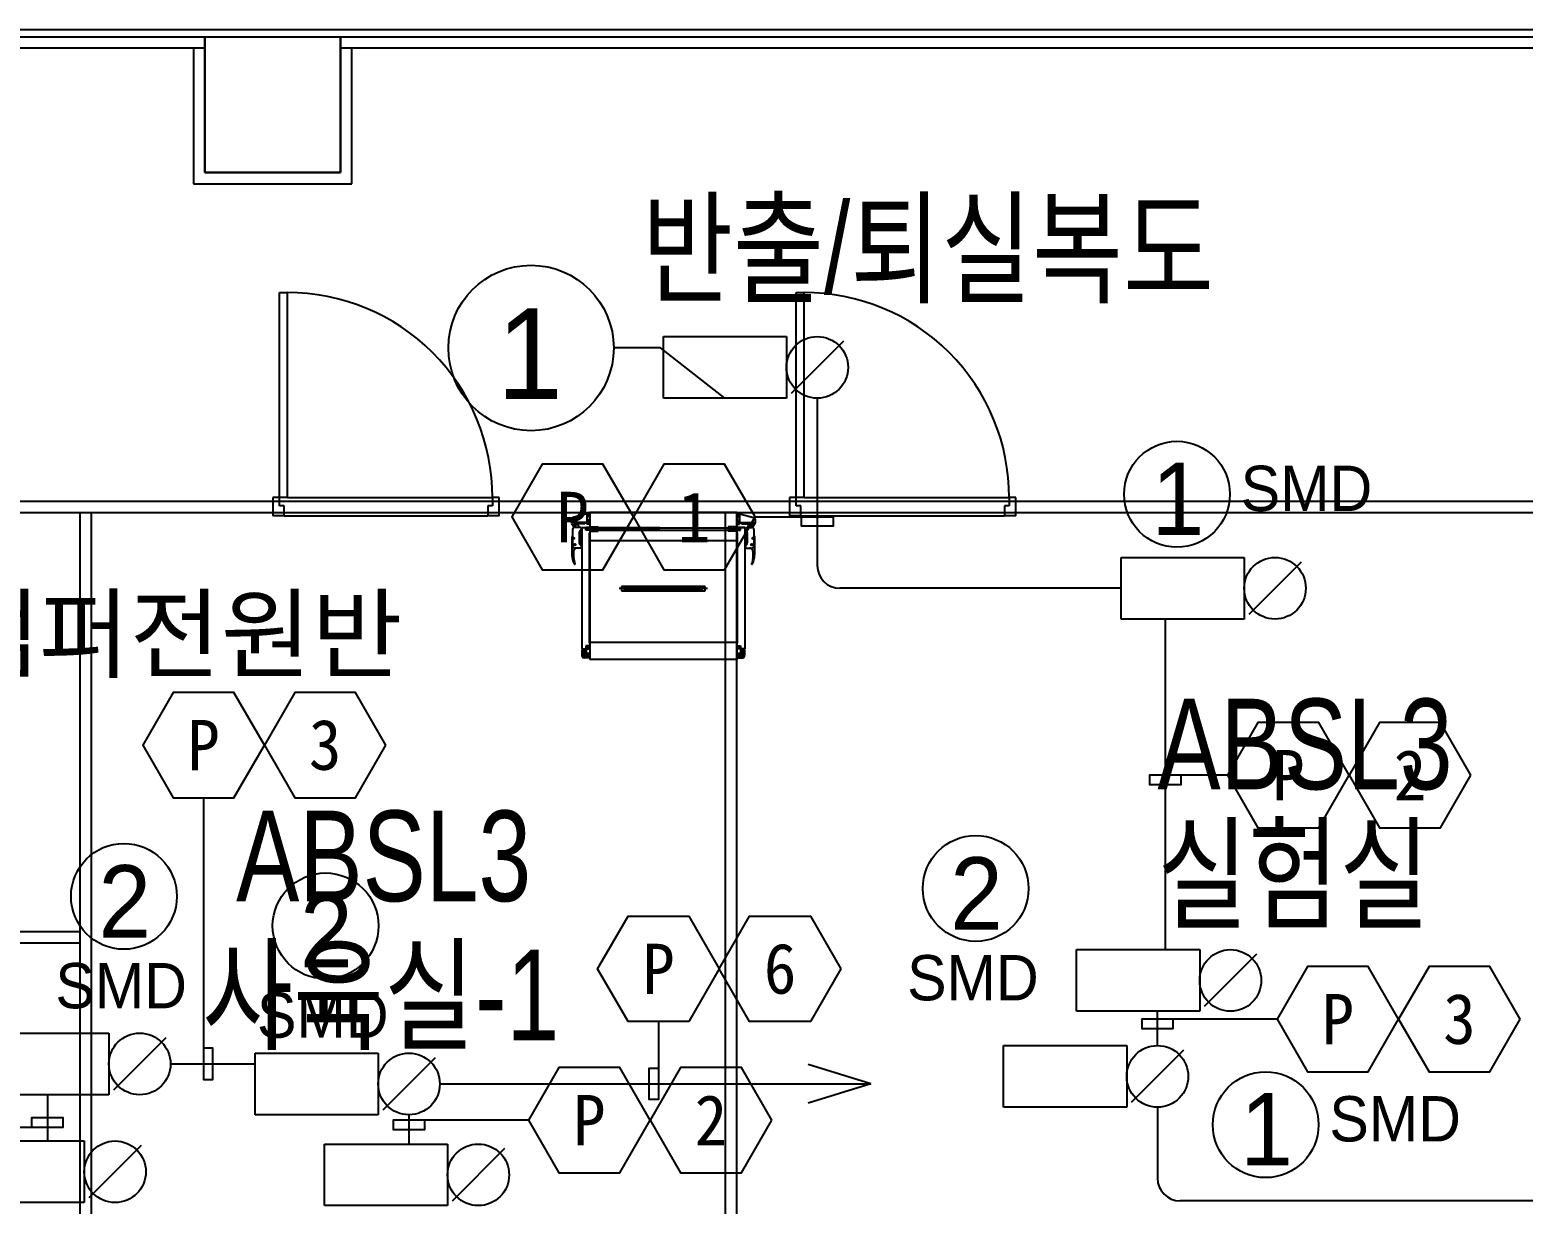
# Model space of a CAD drawing. Header units: millimetres. Extents: x 118559 to 211622, y 1329 to 63037.
# Drawn here: x 146057 to 152653, y 46740 to 51924 of the extents above; entities that cross this region are included whole.
import ezdxf
from ezdxf.enums import TextEntityAlignment as Align

# ---------------------------------------------------------------- set-up
doc = ezdxf.new("R2010")
doc.units = ezdxf.units.MM
doc.header["$LTSCALE"] = 120
for name, color, linetype in [('ARCH', 9, 'Continuous'), ('DAMPER', 2, 'Continuous'), ('fire', 2, 'Continuous'), ('fire-l', 4, 'Continuous'), ('smd-f', 2, 'Continuous')]:
    doc.layers.add(name, color=color, linetype=linetype)
doc.styles.add('GHD', font='')
doc.styles.add('ghs', font='')
doc.styles.add('TT', font='')
doc.styles.add('돋움', font='')
doc.styles.get('GHD').set_extended_font_data('Dotum')
doc.styles.get('ghs').set_extended_font_data('Dotum')
doc.styles.get('TT').set_extended_font_data('Dotum')
doc.styles.get('돋움').set_extended_font_data('DotumChe')

# ---------------------------------------------------------------- blocks, each defined once
blk = doc.blocks.new('e-22-1')
at = {"layer": 'DAMPER'}
blk.add_line((-5, 1), (-1, 1), dxfattribs=at)
at = {"layer": 'fire'}
for p, q in [((-5, -1), (-5, 1)), ((-1, 1), (-1, -1)), ((0.85, 0.85), (-0.85, -0.85)), ((-1, -1), (-5, -1))]:
    blk.add_line(p, q, dxfattribs=at)
blk.add_circle((0, 0), 1, dxfattribs=at)

msp = doc.modelspace()

# ---------------------------------------------------------------- linework, layer by layer
at = {"layer": 'ARCH', "color": 9}
for p, q in [((176080.1, 51924.2, 0), (140630.1, 51924.1, 0)), ((176080.1, 51924.2, 0), (140630.1, 51924.1, 0)), ((140630.1, 51894.2, 0), (146830.1, 51894.2, 0)), ((140630.1, 51844.2, 0), (146830.1, 51844.2, 0)), ((146780.1, 51844.2, 0), (146780.1, 51244.2, 0)), ((146830.1, 51894.2, 0), (146830.1, 51294.2, 0)), ((146830.1, 51894.2, 0), (147430.1, 51894.2, 0)), ((146830.1, 51294.2, 0), (146830.1, 51894.2, 0)), ((146830.1, 51894.2, 0), (147430.1, 51894.2, 0)), ((146830.1, 51294.2, 0), (146830.1, 51894.2, 0)), ((147430.1, 51894.2, 0), (156730.1, 51894.2, 0)), ((147430.1, 51294.2, 0), (147430.1, 51894.2, 0)), ((147430.1, 51894.2, 0), (147430.1, 51294.2, 0)), ((147430.1, 51894.2, 0), (147430.1, 51294.2, 0)), ((147430.1, 51844.2, 0), (156730.1, 51844.2, 0)), ((147480.1, 51244.2, 0), (147480.1, 51844.2, 0)), ((146830.1, 51294.2, 0), (147430.1, 51294.2, 0)), ((147430.1, 51294.2, 0), (146830.1, 51294.2, 0)), ((147430.1, 51294.2, 0), (146830.1, 51294.2, 0)), ((146780.1, 51244.2, 0), (147480.1, 51244.2, 0)), ((147159.4, 49859.2, 0), (147159.4, 50764.5, 0)), ((147159.4, 50764.5, 0), (147194.7, 50764.5, 0)), ((147194.7, 49859.2, 0), (147194.7, 50764.5, 0)), ((149441.8, 49859.2, 0), (149441.8, 50764.5, 0)), ((149441.8, 50764.5, 0), (149477, 50764.5, 0)), ((149477, 49859.2, 0), (149477, 50764.5, 0)), ((140680.1, 49844.2, 0), (146280.1, 49844.2, 0)), ((146280.1, 49844.2, 0), (159130.1, 49844.2, 0)), ((147159.4, 49859.2, 0), (147130.1, 49859.2, 0)), ((147130.1, 49859.2, 0), (147130.1, 49779.2, 0)), ((147130.1, 49844.2, 0), (147130.1, 49794.2, 0)), ((147130.1, 49844.2, 0), (147130.1, 49794.2, 0)), ((147159.4, 49823.3, 0), (147159.4, 49859.2, 0)), ((147194.7, 49859.2, 0), (147159.4, 49859.2, 0)), ((147179.9, 49823.3, 0), (147159.4, 49823.3, 0)), ((147179.9, 49779.2, 0), (147179.9, 49823.3, 0)), ((147194.7, 49859.2, 0), (148100.7, 49859.2, 0)), ((148080.2, 49823.3, 0), (148080.2, 49779.2, 0)), ((148100.7, 49823.3, 0), (148080.2, 49823.3, 0)), ((148100.7, 49823.3, 0), (148080.2, 49823.3, 0)), ((148100.7, 49859.2, 0), (148100.7, 49823.3, 0)), ((148130.1, 49859.2, 0), (148100.7, 49859.2, 0)), ((148130.1, 49779.2, 0), (148130.1, 49859.2, 0)), ((148130.1, 49794.2, 0), (148130.1, 49844.2, 0)), ((149441.8, 49859.2, 0), (149412.4, 49859.2, 0)), ((149412.4, 49859.2, 0), (149412.4, 49779.2, 0)), ((149412.4, 49844.2, 0), (149412.4, 49794.2, 0)), ((149412.4, 49844.2, 0), (149412.4, 49794.2, 0)), ((149441.8, 49823.3, 0), (149441.8, 49859.2, 0)), ((149477, 49859.2, 0), (149441.8, 49859.2, 0)), ((149462.3, 49823.3, 0), (149441.8, 49823.3, 0)), ((149462.3, 49779.2, 0), (149462.3, 49823.3, 0)), ((149477, 49859.2, 0), (150383.1, 49859.2, 0)), ((150362.6, 49823.3, 0), (150362.6, 49779.2, 0)), ((150383.1, 49823.3, 0), (150362.6, 49823.3, 0)), ((150383.1, 49823.3, 0), (150362.6, 49823.3, 0)), ((150383.1, 49859.2, 0), (150383.1, 49823.3, 0)), ((150412.4, 49859.2, 0), (150383.1, 49859.2, 0)), ((150412.4, 49779.2, 0), (150412.4, 49859.2, 0)), ((150412.4, 49794.2, 0), (150412.4, 49844.2, 0)), ((140680.1, 49794.2, 0), (159130.1, 49794.2, 0)), ((146280.1, 46244.2, 0), (146280.1, 49794.2, 0)), ((146330.1, 46244.2, 0), (146330.1, 49794.2, 0)), ((147179.9, 49779.2, 0), (147130.1, 49779.2, 0)), ((147179.9, 49779.2, 0), (148080.2, 49779.2, 0)), ((148130.1, 49779.2, 0), (148080.2, 49779.2, 0)), ((148448.9, 49764.4, 0), (148448.9, 49748.9, 0)), ((148517.8, 49748.9, 0), (148448.9, 49748.9, 0)), ((148449, 49748, 0), (148449, 49746.4, 0)), ((148449, 49745.8, 0), (148456.4, 49734.8, 0)), ((148464, 49748.9, 0), (148449.8, 49748.9, 0)), ((148517.5, 49787.6, 0), (148455.8, 49771.2, 0)), ((148464.9, 49748, 0), (148464.9, 49737.6, 0)), ((148509.3, 49744.2, 0), (148464.9, 49744.2, 0)), ((148467.5, 49739.5, 0), (148471.3, 49739.5, 0)), ((148467.5, 49728.1, 0), (148467.5, 49739.5, 0)), ((148509.3, 49748.9, 0), (148509.3, 49744.2, 0)), ((148532.4, 49778.2, 0), (148514.8, 49778.2, 0)), ((148532, 49750.8, 0), (148514.8, 49750.8, 0)), ((148517.8, 49787.6, 0), (148517.8, 49741.4, 0)), ((148520.6, 49780.1, 0), (148517.8, 49782.9, 0)), ((148520.6, 49776.3, 0), (148517.8, 49773.4, 0)), ((148529, 49760.2, 0), (148517.8, 49760.2, 0)), ((148529, 49741.4, 0), (148517.8, 49741.4, 0)), ((148529, 49787.6, 0), (148517.9, 49787.6, 0)), ((148520.7, 49752.7, 0), (148517.9, 49755.5, 0)), ((148520.7, 49748.9, 0), (148517.9, 49746.1, 0)), ((148520.6, 49780.1, 0), (148520.6, 49776.3, 0)), ((148529, 49780.1, 0), (148520.6, 49780.1, 0)), ((148529, 49776.3, 0), (148520.6, 49776.3, 0)), ((148520.7, 49752.7, 0), (148520.7, 49748.9, 0)), ((148529, 49752.7, 0), (148520.7, 49752.7, 0)), ((148529, 49748.9, 0), (148520.7, 49748.9, 0)), ((148529, 49787.6, 0), (148529, 49741.4, 0)), ((148530.1, 49794.2, 0), (148530.1, 49144.2, 0)), ((149180.1, 49794.2, 0), (148530.1, 49794.2, 0)), ((149130.1, 46194.2, 0), (149130.1, 49794.2, 0)), ((149177.7, 49778.2, 0), (149195.3, 49778.2, 0)), ((149178.1, 49750.8, 0), (149195.3, 49750.8, 0)), ((149180.1, 46194.2, 0), (149180.1, 49794.2, 0)), ((149180.1, 49794.2, 0), (149180.1, 49144.2, 0)), ((149181.1, 49787.6, 0), (149181.1, 49741.4, 0)), ((149181.1, 49787.6, 0), (149192.2, 49787.6, 0)), ((149181.1, 49780.1, 0), (149189.5, 49780.1, 0)), ((149181.1, 49776.3, 0), (149189.5, 49776.3, 0)), ((149181.1, 49760.2, 0), (149192.3, 49760.2, 0)), ((149181.1, 49752.7, 0), (149189.4, 49752.7, 0)), ((149181.1, 49748.9, 0), (149189.4, 49748.9, 0)), ((149181.1, 49741.4, 0), (149192.3, 49741.4, 0)), ((149189.4, 49752.7, 0), (149192.2, 49755.5, 0)), ((149189.4, 49752.7, 0), (149189.4, 49748.9, 0)), ((149189.4, 49748.9, 0), (149192.2, 49746.1, 0)), ((149189.5, 49780.1, 0), (149192.3, 49782.9, 0)), ((149189.5, 49780.1, 0), (149189.5, 49776.3, 0)), ((149189.5, 49776.3, 0), (149192.3, 49773.4, 0)), ((149192.3, 49787.6, 0), (149192.3, 49741.4, 0)), ((149192.3, 49748.9, 0), (149261.2, 49748.9, 0)), ((149192.6, 49787.6, 0), (149254.3, 49771.2, 0)), ((149200.8, 49748.9, 0), (149200.8, 49744.2, 0)), ((149200.8, 49744.2, 0), (149245.2, 49744.2, 0)), ((149242.6, 49739.5, 0), (149238.8, 49739.5, 0)), ((149242.6, 49728.1, 0), (149242.6, 49739.5, 0)), ((149245.2, 49748, 0), (149245.2, 49737.6, 0)), ((149246.1, 49748.9, 0), (149260.3, 49748.9, 0)), ((149261.1, 49745.8, 0), (149253.8, 49734.8, 0)), ((149261.1, 49748, 0), (149261.1, 49746.4, 0)), ((149261.2, 49764.4, 0), (149261.2, 49748.9, 0)), ((149462.3, 49779.2, 0), (149412.4, 49779.2, 0)), ((149462.3, 49779.2, 0), (150362.6, 49779.2, 0)), ((150412.4, 49779.2, 0), (150362.6, 49779.2, 0)), ((148451.7, 49687.6, 0), (148451.7, 49604.7, 0)), ((148454.5, 49718.7, 0), (148454.5, 49646, 0)), ((148455.5, 49680, 0), (148463, 49680, 0)), ((148459.3, 49683.8, 0), (148459.3, 49676.2, 0)), ((148492.3, 49728.1, 0), (148464, 49728.1, 0)), ((148481.7, 49728.1, 0), (148481.7, 49728.1, 0)), ((148494.7, 49697.9, 0), (148481.7, 49697.9, 0)), ((148483.8, 49705.5, 0), (148483.8, 49659.2, 0)), ((148485.7, 49699.8, 0), (148483.8, 49701.7, 0)), ((148485.7, 49696.1, 0), (148483.8, 49694.2, 0)), ((148485.7, 49665.9, 0), (148483.8, 49667.7, 0)), ((148485.7, 49699.8, 0), (148485.7, 49696.1, 0)), ((148492.3, 49699.8, 0), (148485.7, 49699.8, 0)), ((148492.3, 49696.1, 0), (148485.7, 49696.1, 0)), ((148492.3, 49728.1, 0), (148492.3, 49636.6, 0)), ((148495.1, 49728.1, 0), (148495.1, 49191.4, 0)), ((148495.1, 49728.1, 0), (148528.2, 49728.1, 0)), ((148513.3, 49715.1, 0), (148513.3, 49728.1, 0)), ((148528.1, 49715.1, 0), (148513.3, 49715.1, 0)), ((148529.5, 49726.9, 0), (148514.9, 49726.9, 0)), ((148514.9, 49726.9, 0), (148514.9, 49716.4, 0)), ((148514.9, 49723.7, 0), (148515, 49723.8, 0)), ((148514.9, 49723.8, 0), (148515, 49723.8, 0)), ((148514.9, 49716.4, 0), (148529.5, 49716.4, 0)), ((148515.6, 49721, 0), (148515.6, 49721.6, 0)), ((148515.6, 49721.6, 0), (148516.2, 49721.5, 0)), ((148515.6, 49721, 0), (148516.2, 49721.5, 0)), ((148516.6, 49716.2, 0), (148516.7, 49716.2, 0)), ((148516.7, 49716.2, 0), (148516.7, 49716.2, 0)), ((148519.2, 49724, 0), (148519.7, 49724.2, 0)), ((148519.5, 49723.5, 0), (148519.2, 49724, 0)), ((148519.5, 49723.5, 0), (148519.7, 49724.2, 0)), ((148522.2, 49726.5, 0), (148522.1, 49726.7, 0)), ((148522.2, 49726.5, 0), (148522.4, 49726.7, 0)), ((148522.7, 49719.7, 0), (148522.7, 49720.3, 0)), ((148522.7, 49720.3, 0), (148523.3, 49720.2, 0)), ((148522.7, 49719.7, 0), (148523.3, 49720.2, 0)), ((148523, 49718.3, 0), (148523.5, 49718.5, 0)), ((148523.3, 49717.9, 0), (148523, 49718.3, 0)), ((148523.3, 49717.9, 0), (148523.5, 49718.5, 0)), ((148524.9, 49722.7, 0), (148525.8, 49722.5, 0)), ((148525, 49721.8, 0), (148524.9, 49722.7, 0)), ((148525, 49721.8, 0), (148525.8, 49722.5, 0)), ((148526, 49726.3, 0), (148526.6, 49726.4, 0)), ((148526.3, 49725.8, 0), (148526, 49726.3, 0)), ((148526.3, 49725.8, 0), (148526.6, 49726.4, 0)), ((148570.1, 49721.2, 0), (148526.5, 49721.1, 0)), ((148528.2, 49726.9, 0), (148528.2, 49728.1, 0)), ((148528.2, 49704.6, 0), (148528.2, 49217.2, 0)), ((148529.3, 49725.2, 0), (148529.2, 49725.7, 0)), ((148529.2, 49725.7, 0), (148529.5, 49725.7, 0)), ((148529.3, 49725.2, 0), (148529.5, 49725.4, 0)), ((148529.5, 49716.4, 0), (148529.5, 49726.9, 0)), ((148567.8, 49730.6, 0), (148530.1, 49711.7, 0)), ((148530.1, 49730.6, 0), (148567.8, 49711.7, 0)), ((148530.1, 49730.6, 0), (148567.8, 49730.6, 0)), ((148530.1, 49726.3, 0), (148530.1, 49707.4, 0)), ((148530.1, 49726.3, 0), (148530.1, 49707.4, 0)), ((148530.1, 49711.7, 0), (148567.8, 49711.7, 0)), ((149180.1, 49669.2, 0), (148530.1, 49669.2, 0)), ((148567.8, 49730.6, 0), (148567.8, 49711.7, 0)), ((148567.8, 49725.9, 0), (149142.3, 49725.9, 0)), ((148840.3, 49725.9, 0), (148567.8, 49725.9, 0)), ((148567.8, 49716.3, 0), (149142.3, 49716.3, 0)), ((148840.3, 49716.3, 0), (148567.8, 49716.3, 0)), ((149140, 49721.2, 0), (149183.6, 49721.1, 0)), ((149180.1, 49730.6, 0), (149142.3, 49730.6, 0)), ((149142.3, 49730.6, 0), (149180.1, 49711.7, 0)), ((149180.1, 49730.6, 0), (149142.3, 49711.7, 0)), ((149142.3, 49730.6, 0), (149142.3, 49711.7, 0)), ((149180.1, 49711.7, 0), (149142.3, 49711.7, 0)), ((149180.1, 49726.3, 0), (149180.1, 49707.4, 0)), ((149180.7, 49726.3, 0), (149180.4, 49726.3, 0)), ((149180.6, 49725.8, 0), (149180.4, 49726, 0)), ((149180.6, 49716.4, 0), (149180.6, 49726.9, 0)), ((149180.6, 49726.9, 0), (149195.2, 49726.9, 0)), ((149180.6, 49725.8, 0), (149180.7, 49726.3, 0)), ((149195.2, 49716.4, 0), (149180.6, 49716.4, 0)), ((149215, 49728.1, 0), (149181.9, 49728.1, 0)), ((149181.9, 49726.9, 0), (149181.9, 49728.1, 0)), ((149181.9, 49704.6, 0), (149181.9, 49217.2, 0)), ((149182, 49715.1, 0), (149196.8, 49715.1, 0)), ((149182.9, 49728.1, 0), (149215, 49728.1, 0)), ((149183.6, 49726.4, 0), (149183.3, 49727.1, 0)), ((149183.9, 49726.9, 0), (149183.3, 49727.1, 0)), ((149183.6, 49726.4, 0), (149183.9, 49726.9, 0)), ((149185, 49723.3, 0), (149184.1, 49723.2, 0)), ((149184.9, 49722.4, 0), (149184.1, 49723.2, 0)), ((149184.9, 49722.4, 0), (149185, 49723.3, 0)), ((149186.6, 49718.5, 0), (149186.4, 49719.1, 0)), ((149186.9, 49718.9, 0), (149186.4, 49719.1, 0)), ((149187.2, 49720.9, 0), (149186.6, 49720.8, 0)), ((149187.1, 49720.3, 0), (149186.6, 49720.8, 0)), ((149186.6, 49718.5, 0), (149186.9, 49718.9, 0)), ((149187.1, 49720.3, 0), (149187.2, 49720.9, 0)), ((149187.7, 49727.1, 0), (149187.4, 49727.3, 0)), ((149187.7, 49727.1, 0), (149187.8, 49727.3, 0)), ((149190.4, 49724.1, 0), (149190.2, 49724.8, 0)), ((149190.7, 49724.6, 0), (149190.2, 49724.8, 0)), ((149190.4, 49724.1, 0), (149190.7, 49724.6, 0)), ((149193.2, 49716.8, 0), (149193.2, 49716.8, 0)), ((149193.3, 49716.8, 0), (149193.2, 49716.8, 0)), ((149194.3, 49722.2, 0), (149193.7, 49722.1, 0)), ((149194.2, 49721.6, 0), (149193.7, 49722.1, 0)), ((149194.2, 49721.6, 0), (149194.3, 49722.2, 0)), ((149195, 49724.3, 0), (149194.9, 49724.4, 0)), ((149195, 49724.4, 0), (149194.9, 49724.4, 0)), ((149195.2, 49726.9, 0), (149195.2, 49716.4, 0)), ((149196.8, 49715.1, 0), (149196.8, 49728.1, 0)), ((149215, 49728.1, 0), (149215, 49191.4, 0)), ((149215.4, 49697.9, 0), (149228.4, 49697.9, 0)), ((149217.8, 49728.1, 0), (149217.8, 49636.6, 0)), ((149217.8, 49728.1, 0), (149246.1, 49728.1, 0)), ((149217.8, 49699.8, 0), (149224.4, 49699.8, 0)), ((149217.8, 49696.1, 0), (149224.4, 49696.1, 0)), ((149224.4, 49699.8, 0), (149226.3, 49701.7, 0)), ((149224.4, 49699.8, 0), (149224.4, 49696.1, 0)), ((149224.4, 49696.1, 0), (149226.3, 49694.2, 0)), ((149224.4, 49665.9, 0), (149226.3, 49667.7, 0)), ((149226.3, 49705.5, 0), (149226.3, 49659.2, 0)), ((149228.5, 49728.1, 0), (149228.5, 49728.1, 0)), ((149254.6, 49680, 0), (149247.1, 49680, 0)), ((149250.8, 49683.8, 0), (149250.8, 49676.2, 0)), ((149255.6, 49718.7, 0), (149255.6, 49646, 0)), ((149258.4, 49687.6, 0), (149258.4, 49604.7, 0)), ((148458.3, 49651.7, 0), (148469.7, 49651.7, 0)), ((148464, 49657.4, 0), (148464, 49646, 0)), ((148492.3, 49636.6, 0), (148464, 49636.6, 0)), ((148494.7, 49664, 0), (148481.7, 49664, 0)), ((148485.7, 49662.1, 0), (148483.8, 49660.2, 0)), ((148485.7, 49665.9, 0), (148485.7, 49662.1, 0)), ((148492.3, 49665.9, 0), (148485.7, 49665.9, 0)), ((148492.3, 49662.1, 0), (148485.7, 49662.1, 0)), ((149215.4, 49664, 0), (149228.4, 49664, 0)), ((149217.8, 49665.9, 0), (149224.4, 49665.9, 0)), ((149217.8, 49662.1, 0), (149224.4, 49662.1, 0)), ((149217.8, 49636.6, 0), (149246.1, 49636.6, 0)), ((149224.4, 49665.9, 0), (149224.4, 49662.1, 0)), ((149224.4, 49662.1, 0), (149226.3, 49660.2, 0)), ((149251.8, 49651.7, 0), (149240.5, 49651.7, 0)), ((149246.1, 49657.4, 0), (149246.1, 49646, 0)), ((148459.4, 49587.7, 0), (148462.4, 49572.7, 0)), ((148462, 49566.6, 0), (148461.5, 49566.7, 0)), ((148462.4, 49572.7, 0), (148463.1, 49567.6, 0)), ((149247.7, 49572.7, 0), (149247, 49567.6, 0)), ((149250.7, 49587.7, 0), (149247.7, 49572.7, 0)), ((149248.2, 49566.6, 0), (149248.6, 49566.7, 0)), ((149050.5, 49457.5, 0), (148659.6, 49457.5, 0)), ((149039.9, 49466.8, 0), (148670.2, 49466.8, 0)), ((148670.2, 49466.8, 0), (148670.2, 49448.3, 0)), ((148670.2, 49448.3, 0), (149039.9, 49448.3, 0)), ((148683.1, 49466.8, 0), (148683.1, 49448.3, 0)), ((149023.8, 49463.6, 0), (148686.3, 49463.6, 0)), ((148686.3, 49463.6, 0), (148686.3, 49451.5, 0)), ((148686.3, 49451.5, 0), (149023.8, 49451.5, 0)), ((149023.8, 49451.5, 0), (149023.8, 49463.6, 0)), ((149027, 49448.3, 0), (149027, 49466.8, 0)), ((149039.9, 49448.3, 0), (149039.9, 49466.8, 0)), ((149180.1, 49219.2, 0), (148530.1, 49219.2, 0)), ((148517.3, 49182.8, 0), (148493.2, 49182.8, 0)), ((148503.1, 49162, 0), (148494.6, 49162, 0)), ((148495.1, 49191.4, 0), (148528.2, 49191.4, 0)), ((148495.6, 49187.5, 0), (148495.6, 49162, 0)), ((148511.6, 49190.4, 0), (148498.4, 49190.4, 0)), ((148511.6, 49176.2, 0), (148498.4, 49176.2, 0)), ((148499.4, 49176.2, 0), (148509.7, 49176.2, 0)), ((148502.7, 49182.8, 0), (148500.3, 49180.9, 0)), ((148509.7, 49180.9, 0), (148500.3, 49180.9, 0)), ((148500.3, 49176.2, 0), (148500.3, 49180.9, 0)), ((148510.7, 49176.2, 0), (148500.3, 49176.2, 0)), ((148502.7, 49182.8, 0), (148502.7, 49190.4, 0)), ((148507.4, 49182.8, 0), (148502.7, 49182.8, 0)), ((148504.1, 49162, 0), (148506, 49162, 0)), ((148505, 49175.2, 0), (148505, 49190.4, 0)), ((148505, 49163.9, 0), (148505, 49172.4, 0)), ((148505, 49171.5, 0), (148514.4, 49171.5, 0)), ((148505, 49163, 0), (148505, 49161.1, 0)), ((148505, 49160.1, 0), (148505, 49151.7, 0)), ((148522, 49152.6, 0), (148505, 49152.6, 0)), ((148506.9, 49162, 0), (148515.4, 49162, 0)), ((148507.4, 49182.8, 0), (148507.4, 49190.4, 0)), ((148507.4, 49182.8, 0), (148509.7, 49180.9, 0)), ((148509.7, 49176.2, 0), (148509.7, 49180.9, 0)), ((148528.1, 49204.5, 0), (148513.3, 49204.5, 0)), ((148513.3, 49204.5, 0), (148513.3, 49191.4, 0)), ((148514.4, 49171.5, 0), (148522, 49171.5, 0)), ((148514.5, 49187.5, 0), (148514.5, 49162, 0)), ((148514.9, 49203.2, 0), (148529.5, 49203.2, 0)), ((148514.9, 49192.6, 0), (148514.9, 49203.2, 0)), ((148514.9, 49195.7, 0), (148515, 49195.5, 0)), ((148514.9, 49195.5, 0), (148515, 49195.5, 0)), ((148529.5, 49192.6, 0), (148514.9, 49192.6, 0)), ((148515.6, 49198.3, 0), (148516.2, 49197.9, 0)), ((148515.6, 49198.3, 0), (148515.6, 49197.7, 0)), ((148515.6, 49197.7, 0), (148516.2, 49197.9, 0)), ((148516.6, 49203.2, 0), (148516.7, 49203.1, 0)), ((148516.7, 49203.2, 0), (148516.7, 49203.1, 0)), ((148518.2, 49162, 0), (148529.8, 49162, 0)), ((148519.5, 49195.8, 0), (148519.2, 49195.4, 0)), ((148519.2, 49195.4, 0), (148519.7, 49195.2, 0)), ((148519.2, 49168.6, 0), (148519.2, 49155.4, 0)), ((148519.2, 49166.8, 0), (148523.9, 49166.8, 0)), ((148519.2, 49157.3, 0), (148523.9, 49157.3, 0)), ((148519.5, 49195.8, 0), (148519.7, 49195.2, 0)), ((148525.8, 49171.5, 0), (148522, 49171.5, 0)), ((148525.8, 49152.6, 0), (148522, 49152.6, 0)), ((148522.2, 49192.9, 0), (148522.1, 49192.6, 0)), ((148522.2, 49192.9, 0), (148522.4, 49192.6, 0)), ((148522.7, 49199.6, 0), (148523.3, 49199.2, 0)), ((148522.7, 49199.6, 0), (148522.7, 49199.1, 0)), ((148522.7, 49199.1, 0), (148523.3, 49199.2, 0)), ((148523.3, 49201.5, 0), (148523, 49201, 0)), ((148523, 49201, 0), (148523.5, 49200.8, 0)), ((148523.3, 49201.5, 0), (148523.5, 49200.8, 0)), ((148523.9, 49166.8, 0), (148523.9, 49157.3, 0)), ((148525.8, 49164.4, 0), (148523.9, 49166.8, 0)), ((148525.8, 49159.7, 0), (148523.9, 49157.3, 0)), ((148525, 49197.5, 0), (148524.9, 49196.7, 0)), ((148524.9, 49196.7, 0), (148525.8, 49196.8, 0)), ((148525, 49197.5, 0), (148525.8, 49196.8, 0)), ((148525.8, 49164.4, 0), (148525.8, 49159.7, 0)), ((148525.8, 49164.4, 0), (148528.6, 49164.4, 0)), ((148525.8, 49159.7, 0), (148528.6, 49159.7, 0)), ((148526.3, 49193.6, 0), (148526, 49193.1, 0)), ((148526, 49193.1, 0), (148526.6, 49192.9, 0)), ((148526.3, 49193.6, 0), (148526.6, 49192.9, 0)), ((148528.2, 49192.6, 0), (148528.2, 49191.4, 0)), ((148528.6, 49168.6, 0), (148528.6, 49155.4, 0)), ((148529.3, 49194.2, 0), (148529.2, 49193.6, 0)), ((148529.2, 49193.6, 0), (148529.5, 49193.7, 0)), ((148529.3, 49194.2, 0), (148529.5, 49193.9, 0)), ((148529.5, 49203.2, 0), (148529.5, 49192.6, 0)), ((149180.1, 49144.2, 0), (148530.1, 49144.2, 0)), ((149191.9, 49162, 0), (149180.3, 49162, 0)), ((149180.6, 49203.2, 0), (149180.6, 49192.6, 0)), ((149195.2, 49203.2, 0), (149180.6, 49203.2, 0)), ((149180.6, 49192.6, 0), (149195.2, 49192.6, 0)), ((149180.9, 49194.2, 0), (149180.7, 49193.9, 0)), ((149181, 49193.6, 0), (149180.7, 49193.7, 0)), ((149180.9, 49194.2, 0), (149181, 49193.6, 0)), ((149181.5, 49168.6, 0), (149181.5, 49155.4, 0)), ((149184.3, 49164.4, 0), (149181.5, 49164.4, 0)), ((149184.3, 49159.7, 0), (149181.5, 49159.7, 0)), ((149181.9, 49192.6, 0), (149181.9, 49191.4, 0)), ((149215, 49191.4, 0), (149181.9, 49191.4, 0)), ((149182, 49204.5, 0), (149196.8, 49204.5, 0)), ((149183.9, 49193.6, 0), (149183.6, 49192.9, 0)), ((149184.2, 49193.1, 0), (149183.6, 49192.9, 0)), ((149183.9, 49193.6, 0), (149184.2, 49193.1, 0)), ((149184.3, 49171.5, 0), (149188.1, 49171.5, 0)), ((149184.3, 49164.4, 0), (149186.2, 49166.8, 0)), ((149184.3, 49164.4, 0), (149184.3, 49159.7, 0)), ((149184.3, 49159.7, 0), (149186.2, 49157.3, 0)), ((149184.3, 49152.6, 0), (149188.1, 49152.6, 0)), ((149185.2, 49197.5, 0), (149184.4, 49196.8, 0)), ((149185.3, 49196.7, 0), (149184.4, 49196.8, 0)), ((149185.2, 49197.5, 0), (149185.3, 49196.7, 0)), ((149186.2, 49166.8, 0), (149186.2, 49157.3, 0)), ((149190.9, 49166.8, 0), (149186.2, 49166.8, 0)), ((149190.9, 49157.3, 0), (149186.2, 49157.3, 0)), ((149186.9, 49201.5, 0), (149186.7, 49200.8, 0)), ((149187.2, 49201, 0), (149186.7, 49200.8, 0)), ((149186.9, 49201.5, 0), (149187.2, 49201, 0)), ((149187.4, 49199.6, 0), (149186.9, 49199.2, 0)), ((149187.5, 49199.1, 0), (149186.9, 49199.2, 0)), ((149187.4, 49199.6, 0), (149187.5, 49199.1, 0)), ((149188, 49192.9, 0), (149187.7, 49192.6, 0)), ((149188, 49192.9, 0), (149188.1, 49192.6, 0)), ((149195.7, 49171.5, 0), (149188.1, 49171.5, 0)), ((149188.1, 49152.6, 0), (149205.1, 49152.6, 0)), ((149190.7, 49195.8, 0), (149190.5, 49195.2, 0)), ((149191, 49195.4, 0), (149190.5, 49195.2, 0)), ((149190.7, 49195.8, 0), (149191, 49195.4, 0)), ((149190.9, 49168.6, 0), (149190.9, 49155.4, 0)), ((149192.8, 49182.8, 0), (149216.9, 49182.8, 0)), ((149193.5, 49203.2, 0), (149193.5, 49203.1, 0)), ((149193.6, 49203.2, 0), (149193.5, 49203.1, 0)), ((149194.5, 49198.3, 0), (149194, 49197.9, 0)), ((149194.6, 49197.7, 0), (149194, 49197.9, 0)), ((149194.5, 49198.3, 0), (149194.6, 49197.7, 0)), ((149203.2, 49162, 0), (149194.7, 49162, 0)), ((149195.2, 49192.6, 0), (149195.2, 49203.2, 0)), ((149195.3, 49195.7, 0), (149195.2, 49195.5, 0)), ((149195.3, 49195.5, 0), (149195.2, 49195.5, 0)), ((149195.6, 49187.5, 0), (149195.6, 49162, 0)), ((149205.1, 49171.5, 0), (149195.7, 49171.5, 0)), ((149196.8, 49204.5, 0), (149196.8, 49191.4, 0)), ((149198.5, 49190.4, 0), (149211.7, 49190.4, 0)), ((149198.5, 49176.2, 0), (149211.7, 49176.2, 0)), ((149199.4, 49176.2, 0), (149209.8, 49176.2, 0)), ((149202.7, 49182.8, 0), (149200.4, 49180.9, 0)), ((149200.4, 49180.9, 0), (149209.8, 49180.9, 0)), ((149200.4, 49176.2, 0), (149200.4, 49180.9, 0)), ((149210.7, 49176.2, 0), (149200.4, 49176.2, 0)), ((149202.7, 49182.8, 0), (149202.7, 49190.4, 0)), ((149202.7, 49182.8, 0), (149207.4, 49182.8, 0)), ((149206, 49162, 0), (149204.1, 49162, 0)), ((149205.1, 49175.2, 0), (149205.1, 49190.4, 0)), ((149205.1, 49163.9, 0), (149205.1, 49172.4, 0)), ((149205.1, 49163, 0), (149205.1, 49161.1, 0)), ((149205.1, 49160.1, 0), (149205.1, 49151.7, 0)), ((149207, 49162, 0), (149215.5, 49162, 0)), ((149207.4, 49182.8, 0), (149207.4, 49190.4, 0)), ((149207.4, 49182.8, 0), (149209.8, 49180.9, 0)), ((149209.8, 49176.2, 0), (149209.8, 49180.9, 0)), ((149214.5, 49187.5, 0), (149214.5, 49162, 0)), ((142730.1, 47944.2, 0), (146280.1, 47944.2, 0)), ((142730.1, 47894.2, 0), (146280.1, 47894.2, 0))]:
    msp.add_line(p, q, dxfattribs=at)
for centre, radius in [((148460.2, 49737.6, 0), 4.72), ((149249.9, 49737.6, 0), 4.72), ((148459.3, 49680, 0), 2.83), ((149250.8, 49680, 0), 2.83), ((148464, 49651.7, 0), 3.78), ((149246.1, 49651.7, 0), 3.78), ((148505, 49162, 0), 4.72), ((149205.1, 49162, 0), 4.72)]:
    msp.add_circle(centre, radius, dxfattribs=at)
for centre, radius, start, end in [((147196, 49859.8, 0), 904.7, 359.96385, 90.08492), ((149478.4, 49859.8, 0), 904.7, 359.96385, 90.08492), ((148458.1, 49762.3, 0), 9.44, 104.80942, 166.70904), ((148450, 49748, 0), 0.944, 90, 180), ((148450, 49746.4, 0), 0.944, 180, 213.42542), ((148460.2, 49737.6, 0), 6.13, 174.51142, 39.71514), ((148464, 49748, 0), 0.944, 0, 90), ((148471.3, 49728.1, 0), 11.3, 0, 90), ((148517.9, 49786.7, 0), 0.944, 90, 104.80942), ((149192.2, 49786.7, 0), 0.944, 75.19058, 90), ((149238.8, 49728.1, 0), 11.3, 90, 180), ((149249.9, 49737.6, 0), 6.13, 140.28486, 5.48858), ((149246.1, 49748, 0), 0.944, 90, 180), ((149252, 49762.3, 0), 9.44, 13.29096, 75.19058), ((149260.2, 49748, 0), 0.944, 0, 90), ((149260.2, 49746.4, 0), 0.944, 326.57458, 0), ((148454.5, 49687.6, 0), 2.83, 90, 180), ((148464, 49718.7, 0), 9.44, 90, 180), ((148497, 49705.5, 0), 13.2, 110.92483, 180), ((149213.1, 49705.5, 0), 13.2, 0, 69.07517), ((149246.1, 49718.7, 0), 9.44, 0, 90), ((149255.6, 49687.6, 0), 2.83, 0, 90), ((148543.2, 49607.1, 0), 91.5, 181.53104, 205.86463), ((148464, 49646, 0), 9.44, 180, 270), ((148617.6, 49607.1, 0), 159.4, 173.60619, 186.99451), ((148472.7, 49623, 0), 13.6, 86.78882, 171.97119), ((148497, 49659.2, 0), 13.2, 180, 249.07517), ((149213.1, 49659.2, 0), 13.2, 290.92483, 0), ((149237.4, 49623, 0), 13.6, 8.02881, 93.21118), ((149246.1, 49646, 0), 9.44, 270, 0), ((149166.9, 49607.1, 0), 91.5, 334.13537, 358.46896), ((149092.5, 49607.1, 0), 159.4, 353.00549, 6.39381), ((148461.7, 49567.6, 0), 0.944, 205.52728, 258.37627), ((148463.2, 49568.8, 0), 2.83, 226.26689, 345.09965), ((148462.1, 49567.5, 0), 0.944, 258.37627, 3.93352), ((148460.6, 49561.4, 0), 9.21, 57.31251, 75.30843), ((148465, 49568.3, 0), 0.944, 345.09965, 57.31251), ((149245.1, 49568.3, 0), 0.944, 122.68749, 194.90035), ((149246.9, 49568.8, 0), 2.83, 194.90035, 313.73311), ((149249.5, 49561.4, 0), 9.21, 104.69157, 122.68749), ((149248, 49567.5, 0), 0.944, 176.06648, 281.62373), ((149248.4, 49567.6, 0), 0.944, 281.62373, 334.47272), ((148498.4, 49187.5, 0), 2.83, 90, 180), ((148498.4, 49179, 0), 2.83, 180, 270), ((148505, 49162, 0), 9.44, 90, 180), ((148505, 49162, 0), 9.44, 180, 270), ((148505, 49162, 0), 9.44, 270, 0), ((148511.6, 49187.5, 0), 2.83, 0, 90), ((148511.6, 49179, 0), 2.83, 270, 0), ((148522, 49168.6, 0), 2.83, 90, 180), ((148522, 49155.4, 0), 2.83, 180, 270), ((148525.8, 49168.6, 0), 2.83, 0, 90), ((148525.8, 49155.4, 0), 2.83, 270, 0), ((149184.3, 49168.6, 0), 2.83, 90, 180), ((149184.3, 49155.4, 0), 2.83, 180, 270), ((149188.1, 49168.6, 0), 2.83, 0, 90), ((149188.1, 49155.4, 0), 2.83, 270, 0), ((149198.5, 49187.5, 0), 2.83, 90, 180), ((149198.5, 49179, 0), 2.83, 180, 270), ((149205.1, 49162, 0), 9.44, 180, 270), ((149205.1, 49162, 0), 9.44, 0, 90), ((149205.1, 49162, 0), 9.44, 270, 0), ((149211.7, 49187.5, 0), 2.83, 0, 90), ((149211.7, 49179, 0), 2.83, 270, 0)]:
    msp.add_arc(centre, radius, start, end, dxfattribs=at)
at = {"layer": 'fire', "color": 2, "elevation": 0}
for points in [[(149260.3, 49773.8), (149604.9, 49773.8), (149604.9, 49733), (149466, 49733), (149466, 49773.8)], [(151347.7, 48634.3), (151003.2, 48634.3), (151003.2, 48593.5), (151142, 48593.5), (151142, 48634.3)], [(146824.4, 48534.4), (146824.4, 47290), (146865.2, 47290), (146865.2, 47428.9), (146824.4, 47428.9)], [(151566, 47556.9), (150968.6, 47556.9), (150968.6, 47516.1), (151107.5, 47516.1), (151107.5, 47556.9)], [(148833.8, 47546.2), (148833.8, 47201.6), (148793, 47201.6), (148793, 47340.5), (148833.8, 47340.5)], [(145049.8, 47080.5), (146204, 47080.5), (146204, 47121.3), (146065.1, 47121.3), (146065.1, 47080.5)], [(148259.8, 47111.2), (147662.4, 47111.2), (147662.4, 47070.4), (147801.2, 47070.4), (147801.2, 47111.2)]]:
    msp.add_lwpolyline(points, dxfattribs=at)
at = {"layer": 'fire-l', "color": 6, "ltscale": 2}
for p, q in [((149535.4, 50298.2, 0), (149535.4, 49559.2, 0)), ((150877.2, 49459.2, 0), (149635.4, 49459.2, 0)), ((151072.6, 49323.2, 0), (151072.6, 47863.8, 0)), ((151038.1, 47440.4, 0), (151038.1, 47591.8, 0)), ((146678.5, 47359.4, 0), (147051.8, 47359.4, 0)), ((149772.5, 47271.1, 0), (149495.7, 47356.5, 2807)), ((147867.8, 47271.1, 0), (149772.5, 47271.1, 0)), ((149772.5, 47271.1, 0), (149495.7, 47185.7, 2807)), ((146134.5, 47223.4, 0), (146134.5, 47019.2, 0)), ((151038.1, 47168.4, 0), (151038.1, 46855.1, 0)), ((147731.8, 47135.1, 0), (147731.8, 47005.7, 0)), ((155358.1, 46755.1, 0), (151138.1, 46755.1, 0))]:
    msp.add_line(p, q, dxfattribs=at)
at = {"layer": 'fire-l', "color": 2, "elevation": 0}
for points in [[(148723.1, 49773.8), (148588.8, 50006.4), (148320.2, 50006.4), (148185.9, 49773.8), (148320.2, 49541.2), (148588.8, 49541.2)], [(149260.3, 49773.8), (149126, 50006.4), (148857.4, 50006.4), (148723.1, 49773.8), (148857.4, 49541.2), (149126, 49541.2)], [(147093, 48767), (146958.7, 48999.7), (146690.1, 48999.7), (146555.8, 48767), (146690.1, 48534.4), (146958.7, 48534.4)], [(147630.2, 48767), (147495.9, 48999.7), (147227.3, 48999.7), (147093, 48767), (147227.3, 48534.4), (147495.9, 48534.4)], [(151885, 48634.3), (151750.6, 48866.9), (151482, 48866.9), (151347.7, 48634.3), (151482, 48401.7), (151750.6, 48401.7)], [(152422.2, 48634.3), (152287.9, 48866.9), (152019.3, 48866.9), (151885, 48634.3), (152019.3, 48401.7), (152287.9, 48401.7)], [(149102.4, 47778.8), (148968.1, 47546.2), (148699.5, 47546.2), (148565.2, 47778.8), (148699.5, 48011.4), (148968.1, 48011.4)], [(149639.6, 47778.8), (149505.3, 47546.2), (149236.7, 47546.2), (149102.4, 47778.8), (149236.7, 48011.4), (149505.3, 48011.4)], [(152103.2, 47556.9), (151968.9, 47789.5), (151700.3, 47789.5), (151566, 47556.9), (151700.3, 47324.3), (151968.9, 47324.3)], [(152640.5, 47556.9), (152506.2, 47789.5), (152237.6, 47789.5), (152103.2, 47556.9), (152237.6, 47324.3), (152506.2, 47324.3)], [(148797, 47111.2), (148662.7, 47343.8), (148394.1, 47343.8), (148259.8, 47111.2), (148394.1, 46878.6), (148662.7, 46878.6)], [(149334.2, 47111.2), (149199.9, 47343.8), (148931.3, 47343.8), (148797, 47111.2), (148931.3, 46878.6), (149199.9, 46878.6)]]:
    msp.add_lwpolyline(points, close=True, dxfattribs=at)
at = {"layer": 'fire-l', "color": 6, "ltscale": 2}
for centre in [(149635.4, 49559.2, 0), (151138.1, 46855.1, 0)]:
    msp.add_arc(centre, 100, 180, 270, dxfattribs=at)
at = {"layer": 'smd-f', "elevation": 0}
msp.add_lwpolyline([(149127.4, 50298.2), (148843.2, 50519.9), (148636.1, 50519.9)], dxfattribs=at)
at = {"layer": 'smd-f'}
for centre, radius in [((148270.9, 50519.9, 0), 365.2), ((151124.2, 49874.2, 0), 233.7), ((150235.1, 48134), 233.7), ((146472.7, 48099, 0), 233.7), ((147363.4, 47968.6, 0), 233.7), ((151515.8, 47091.1, 0), 233.7)]:
    msp.add_circle(centre, radius, dxfattribs=at)

# ---------------------------------------------------------------- block references
at = {"layer": 'fire-l', "ltscale": 2, "xscale": 136, "yscale": 136, "zscale": 136}
for p in [(149535.4, 50434.2, 0), (151557.2, 49459.2, 0), (151360.5, 47727.8, 0), (146542.5, 47359.4, 0), (151038.1, 47304.4, 0), (147731.8, 47271.1, 0), (146433.7, 46883.2, 0), (148038.1, 46869.7, 0)]:
    msp.add_blockref('e-22-1', p, dxfattribs=at)

# ---------------------------------------------------------------- texts
at = {"layer": 'ARCH', "color": 9, "style": 'GHD', "width": 0.8}
for s, p in [('반출/퇴실복도', (148761.7, 50760, 0)), ('ABSL3', (151037.9, 48571.8, 0)), ('ABSL3', (146968.4, 48077.6, 0)), ('실험실', (151037.9, 47998.1, 0)), ('사육실-1', (146818.7, 47464.1, 0))]:
    msp.add_text(s, height=400, dxfattribs=at).set_placement(p)
at = {"layer": 'fire', "style": '돋움'}
for s, p in [('P', (148454.5, 49773.8, 0)), ('1', (148991.7, 49773.8, 0)), ('P', (146824.4, 48767, 0)), ('3', (147361.6, 48767, 0)), ('P', (151616.3, 48634.3, 0)), ('2', (152153.6, 48634.3, 0)), ('P', (148833.8, 47778.8, 0)), ('6', (149371, 47778.8, 0)), ('P', (151834.6, 47556.9, 0)), ('3', (152371.9, 47556.9, 0)), ('P', (148528.4, 47111.2, 0)), ('2', (149065.6, 47111.2, 0))]:
    msp.add_text(s, height=222.4, dxfattribs=at).set_placement(p, align=Align.MIDDLE)
at = {"layer": 'smd-f', "style": 'TT'}
msp.add_text('1', height=400, rotation=360, dxfattribs=at).set_placement((148266.2, 50494.9, 0), align=Align.MIDDLE)
for s, p in [('1', (151127.9, 49854.2, 0)), ('TO:댐퍼전원반', (146350.6, 49260.7, 0)), ('2', (146476.5, 48079, 0)), ('2', (150238.8, 48114.1)), ('2', (147367.1, 47948.6, 0)), ('1', (151519.5, 47071.1, 0))]:
    msp.add_text(s, height=320, dxfattribs=at).set_placement(p, align=Align.MIDDLE)
at = {"layer": 'smd-f', "style": 'ghs'}
for p in [(151405.5, 49800.3, 0), (149932.1, 47640, 0), (146169.8, 47604.9, 0), (147060.4, 47474.6, 0), (151797.1, 47017.2, 0)]:
    msp.add_text('SMD', height=200, dxfattribs=at).set_placement(p)

doc.saveas('drawing.dxf')
